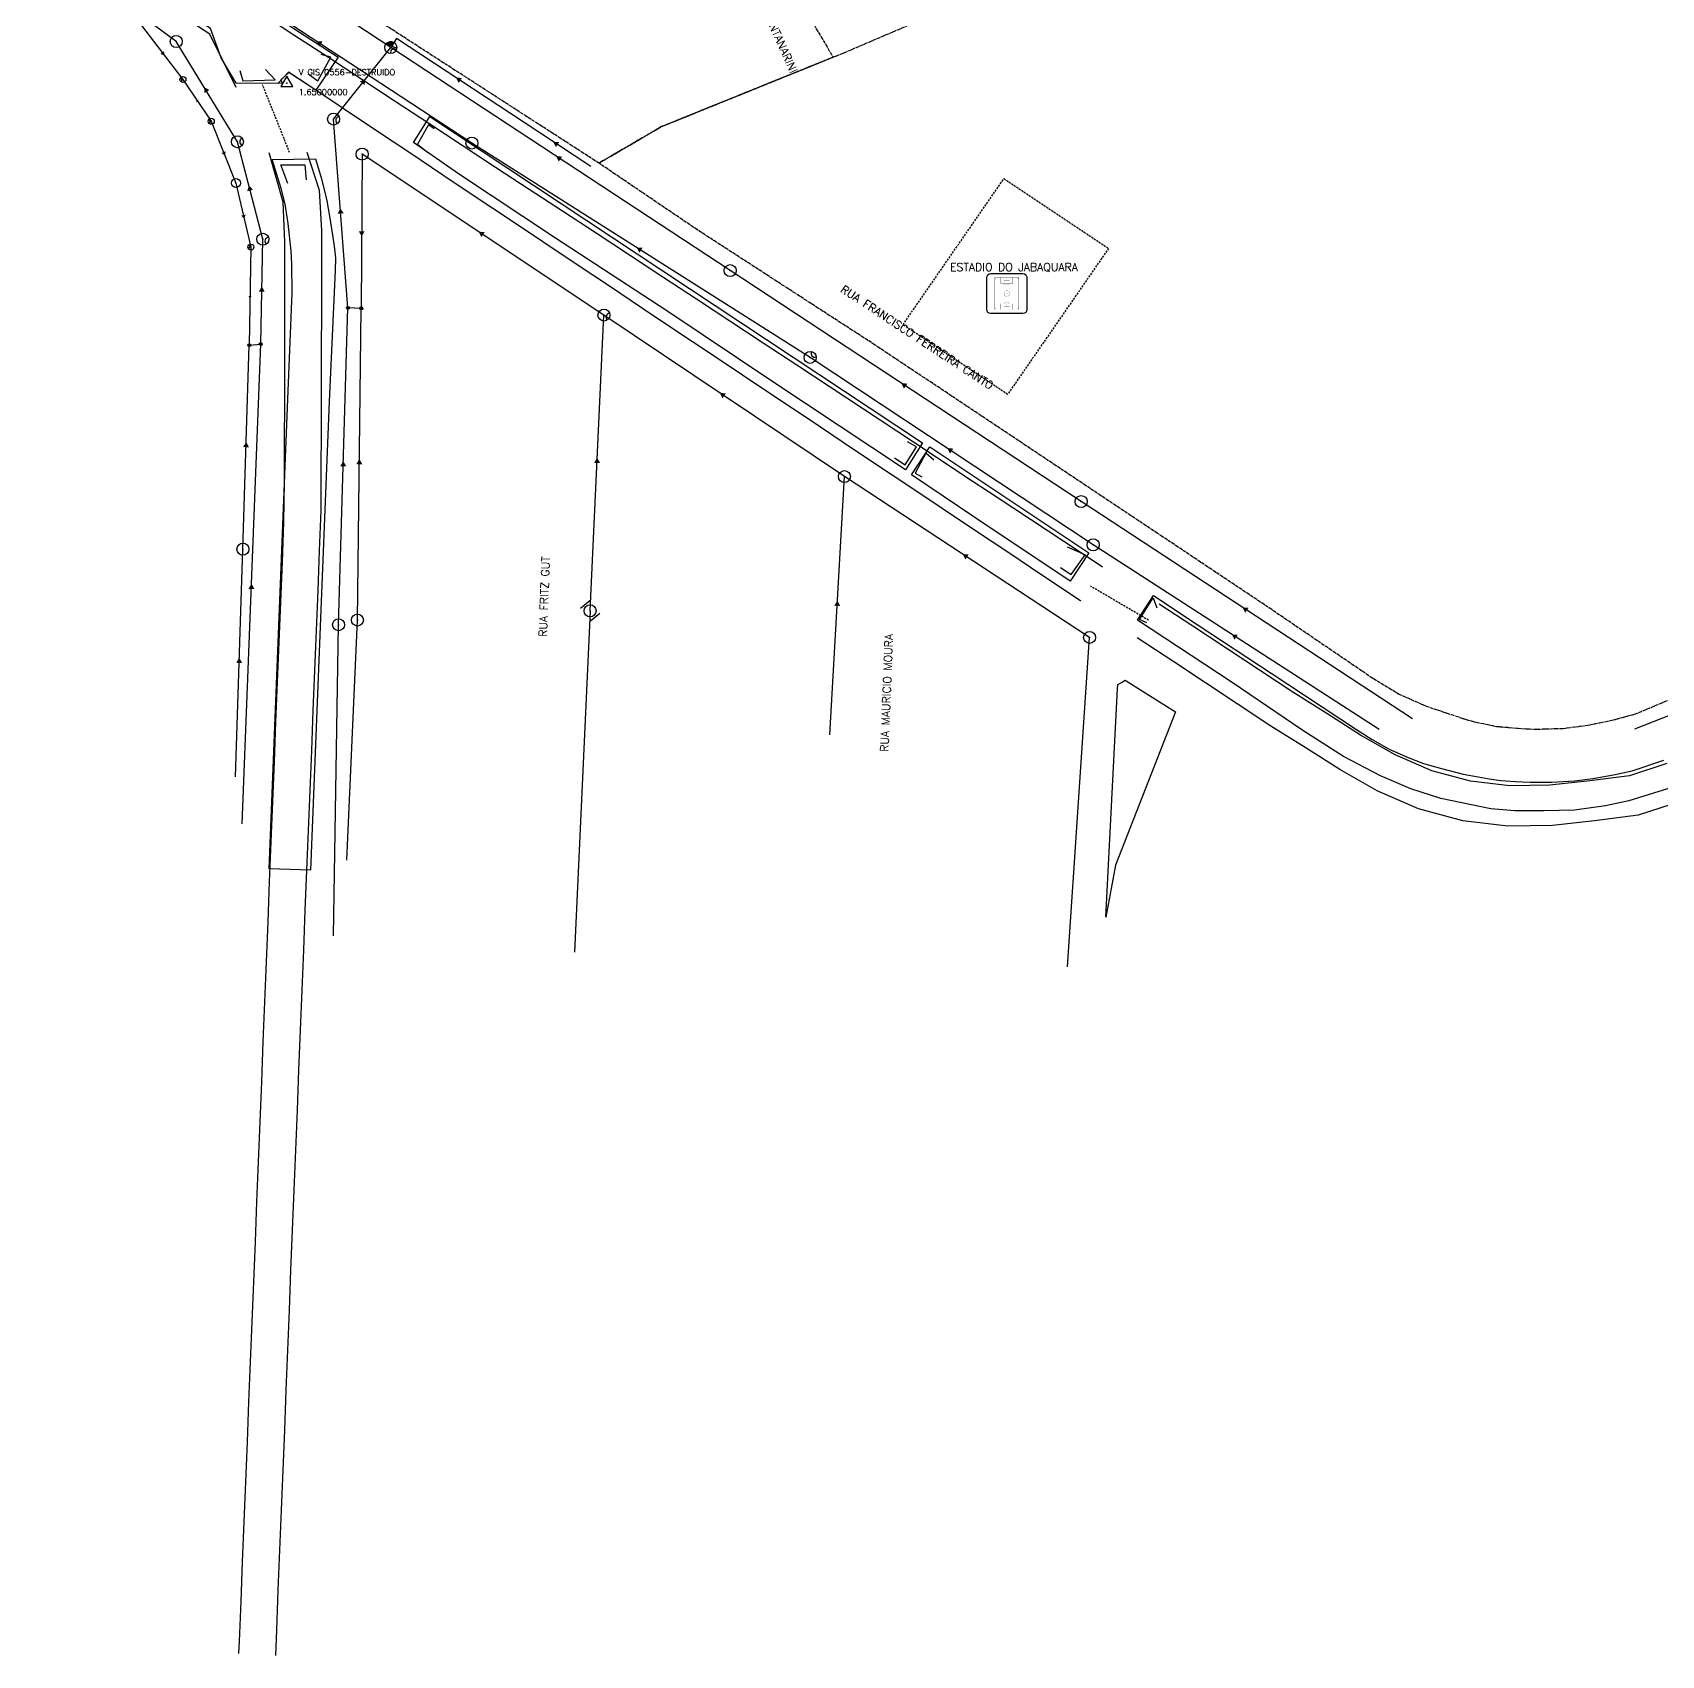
# Model space of a CAD drawing. Extents: x -289 to 361868, y -200 to 7352041.
# Drawn here: x 360816.6 to 361223.6, y 7350764.5 to 7351170 of the extents above; entities that cross this region are included whole.
import ezdxf
from ezdxf.enums import TextEntityAlignment as Align

# ---------------------------------------------------------------- set-up
doc = ezdxf.new("R2010")
doc.units = 0
doc.linetypes.add('CENTER2', pattern=[1.125, 0.75, -0.125, 0.125, -0.125])
doc.linetypes.add('DASHED', pattern=[0.75, 0.5, -0.25])
for name, color, linetype in [('ATRIBUTO', 7, 'Continuous'), ('EDIF-NAOPRO', 4, 'DASHED'), ('EIXO-RIO-INV', 9, 'DASHED'), ('ESGOTO', 7, 'Continuous'), ('JARDIM', 2, 'Continuous'), ('MARGEM', 130, 'Continuous'), ('PONTE', 3, 'Continuous'), ('PRACA', 2, 'Continuous'), ('QUADRA-INDEF', 7, 'CENTER2'), ('SIMBOLOS', 2, 'Continuous'), ('TXT-EDIF', 2, 'Continuous'), ('TXT-LOGRAD', 3, 'Continuous'), ('VERTICE', 3, 'Continuous')]:
    doc.layers.add(name, color=color, linetype=linetype)
doc.styles.add('SABESP', font='ROMANS.shx', dxfattribs={"height": 2})

# ---------------------------------------------------------------- blocks, each defined once
blk = doc.blocks.new('SBCE003')
at = {"layer": 'SIMBOLOS'}
blk.add_lwpolyline([(-4.999999997105669, -3.999999999586819), (-4.999999997105669, 4.000000000413177, -0.4142135623730951), (-3.999999997105669, 5.000000000413177), (4.000000002894324, 5.000000000413177, -0.4142135623730951), (5.000000002894324, 4.000000000413177), (5.000000002894324, -3.999999999586819, -0.4142135623730951), (4.000000002894324, -4.999999999586822), (-3.999999997105669, -4.999999999586822, -0.4142135623730951)], format="xyb", close=True, dxfattribs=at)
at = {"layer": 'SIMBOLOS', "const_width": 0.05}
for points in [[(-2.999999997105669, 3.700000000413174, 0.4142135623730951), (-2.69999999710567, 4.000000000413177, 0.4142135623730951)], [(0.0989261851881445, -0.6929744655354395, 3706804.822870251), (0.0989254374017872, -0.6929745722859333, 28.19736106433228)], [(-0.606217779754779, 2.500000000413172, 0.5773502691896251), (0.6062177855434321, 2.500000000413172, 0.5773502691896251)], [(2.700000002894324, 4.000000000413177, 0.4142135623730951), (3.000000002894327, 3.700000000413174, 0.4142135623730951)], [(-2.999999997105669, -3.699999999586823, -0.4142135623730951), (-2.69999999710567, -3.999999999586819, -0.4142135623730951)], [(-0.606217779754779, -2.499999999586823, -0.5773502691896251), (0.6062177855434321, -2.499999999586823, -0.5773502691896251)], [(2.700000002894324, -3.999999999586819, -0.4142135623730951), (3.000000002894327, -3.699999999586823, -0.4142135623730951)]]:
    blk.add_lwpolyline(points, format="xyb", dxfattribs=at)
blk.add_lwpolyline([(3.000000002894327, 4.000000000413177), (3.000000002894327, -3.999999999586819), (-2.999999997105669, -3.999999999586819), (-2.999999997105669, 4.000000000413177)], close=True, dxfattribs=at)
for points in [[(-2.999999997105669, 4.13177e-10), (3.000000002894327, 4.13177e-10)], [(-1.499999997105669, 4.000000000413177), (-1.499999997105669, 2.500000000413172), (1.500000002894323, 2.500000000413172), (1.500000002894323, 4.000000000413177)], [(-0.699999997105673, 4.000000000413177), (-0.699999997105673, 3.200000000413174), (0.7000000028943258, 3.200000000413174), (0.7000000028943258, 4.000000000413177)], [(-1.499999997105669, -3.999999999586819), (-1.499999997105669, -2.499999999586823), (1.500000002894323, -2.499999999586823), (1.500000002894323, -3.999999999586819)], [(-0.699999997105673, -3.999999999586819), (-0.699999997105673, -3.199999999586823), (0.7000000028943258, -3.199999999586823), (0.7000000028943258, -3.999999999586819)]]:
    blk.add_lwpolyline(points, dxfattribs=at)
at = {"layer": 'SIMBOLOS', "const_width": 0.1}
for points in [[(-0.024999997105672, 2.850000000413176, -1), (0.0250000028943251, 2.850000000413176, -1)], [(-0.0249999999999986, 0, -1), (0.0249999999999986, 0, -1)], [(-0.024999997105672, -2.849999999586818, 1), (0.0250000028943251, -2.849999999586818, 1)]]:
    blk.add_lwpolyline(points, format="xyb", close=True, dxfattribs=at)
at = {"layer": 'ATRIBUTO', "style": 'SABESP', "flags": 1}
for tag, p in [('CODIGO', (0, 0.4000000000000006)), ('NOME', (0, 0)), ('FONTE', (0, -0.4000000000000006))]:
    blk.add_attdef(tag, text='', height=0.25, dxfattribs=at).set_placement(p, align=Align.MIDDLE)
blk = doc.blocks.new('SBC030')
at = {"layer": 'VERTICE'}
blk.add_lwpolyline([(-1.5, -0.8660254037844382), (1.5, -0.8660254037844382), (0, 1.732050807568874)], close=True, dxfattribs=at)
blk.add_point((0, 0), dxfattribs=at)
at = {"layer": 'ATRIBUTO', "style": 'SABESP', "flags": 1}
for tag, p in [('COORDNORTE', (0, 0.4330127018922198)), ('COORDLESTE', (0, 0.8330127018922194)), ('FONTE', (0, 0.0330127018922196))]:
    blk.add_attdef(tag, text='', height=0.25, dxfattribs=at).set_placement(p, align=Align.MIDDLE)
at = {"layer": 'VERTICE', "style": 'SABESP'}
for tag, p in [('VERTICE', (2.5, 0.9834691925542212)), ('COTA', (2.5, -1.614607018799093))]:
    blk.add_attdef(tag, p, '', height=1.5, dxfattribs=at)
blk = doc.blocks.new('DGE001A')
at = {"color": 0}
blk.add_lwpolyline([(0, 0, 1.5, 0, 0), (1.299038105676658, 0, 0, 0, 0)], format="xyseb", dxfattribs=at)
blk = doc.blocks.new('DRE010C')
h = blk.add_hatch()
h.set_pattern_fill('ANSI31', color=0, scale=0.25, angle=41.54661001400643, style=0)
h.set_pattern_definition([(86.54661001400642, (0, 0), (-0.0311932540944212, 0.0018823918297943), [])])
edge = h.paths.add_edge_path()
edge.add_line((1.04110943854376, 1.079856998391494), (0.953175441988256, 1.158212664751375))
edge.add_line((0.953175441988256, 1.158212664751375), (0.859364801869897, 1.229427564888269))
edge.add_line((0.859364801869897, 1.229427564888269), (0.7602558919802141, 1.29306263526148))
edge.add_line((0.7602558919802141, 1.29306263526148), (0.6564597517057384, 1.348725544501342))
edge.add_line((0.6564597517057384, 1.348725544501342), (0.5486163187669748, 1.396073112262594))
edge.add_line((0.5486163187669748, 1.396073112262594), (0.4373904837895728, 1.434813425045335))
edge.add_line((0.4373904837895728, 1.434813425045335), (0.3234679910325165, 1.464707635938784))
edge.add_ellipse((1.138110730288299, 1.008567056673908), major_axis=(0.6601920253510574, 0.6601920253510574), ratio=1, start_angle=105.7543517157492, end_angle=247.3388683122633)
edge.add_line((1.492976847992223, 0.1449832106114622), (1.476999247025398, 0.2616738891949356))
edge.add_line((1.476999247025398, 0.2616738891949356), (1.451915454548573, 0.3767512612361163))
edge.add_line((1.451915454548573, 0.3767512612361163), (1.417880120483576, 0.4895058364692685))
edge.add_line((1.417880120483576, 0.4895058364692685), (1.37510308398281, 0.5992424454433781))
edge.add_line((1.37510308398281, 0.5992424454433781), (1.323848079701114, 0.7052845254729923))
edge.add_line((1.323848079701114, 0.7052845254729923), (1.264431111783899, 0.806978291872166))
edge.add_line((1.264431111783899, 0.806978291872166), (1.19721850559653, 0.9036967687544326))
edge.add_line((1.19721850559653, 0.9036967687544326), (1.12262464920662, 0.994843654547644))
edge.add_line((1.12262464920662, 0.994843654547644), (1.04110943854376, 1.079856998391494))
at = {"color": 0}
blk.add_arc((1.138110730288297, 1.008567056673907), 0.9336525160220276, 150.754351715749, 292.3388683122631, dxfattribs=at)
blk.add_point((0, 0), dxfattribs=at)
blk = doc.blocks.new('DRE010B')
at = {"color": 0}
blk.add_arc((0.4439427226049439, 1.454447799424696), 0.9336525160220276, 182.2339217065549, 323.8184383030692, dxfattribs=at)
blk.add_point((0, 0), dxfattribs=at)
blk = doc.blocks.new('DRE010A')
at = {"color": 0}
blk.add_line((-2.491882466820244, -0.2013002025678354), (-0.5044788962445464, -2.448571224866427), dxfattribs=at)
blk.add_point((0, 0), dxfattribs=at)
blk = doc.blocks.new('DGE012A')
at = {"color": 0}
blk.add_circle((0, 0), 1.5, dxfattribs=at)
blk.add_point((0, 0), dxfattribs=at)

msp = doc.modelspace()

# ---------------------------------------------------------------- linework, layer by layer
at = {"layer": 'EDIF-NAOPRO'}
msp.add_lwpolyline([(361060.24266, 7351079.6081), (361034.10263, 7351097.0381), (361059.33265, 7351133.5281), (361085.47268, 7351116.0981), (361060.24266, 7351079.6081)], close=True, dxfattribs=at)
at = {"layer": 'EIXO-RIO-INV'}
for points in [[(360880.83243, 7351140.0281), (360874.09242, 7351156.9381)], [(361095.47271, 7351023.168), (361080.92269, 7351031.708)]]:
    msp.add_lwpolyline(points, dxfattribs=at)
at = {"layer": 'ESGOTO', "color": 3}
for points in [[(360906.10246, 7351166.2881), (360861.4224, 7351195.7982)], [(360926.38249, 7351142.4181), (360850.90239, 7351191.9481)], [(360852.4924, 7351167.7981), (360827.35236, 7351186.4281)], [(360843.81238, 7351171.7681), (360854.1824, 7351158.2981)], [(360867.78242, 7351142.7581), (360852.4924, 7351167.7981)], [(360907.55246, 7351168.5681), (360906.10246, 7351166.2881)], [(360939.4425, 7351147.5381), (360907.55246, 7351168.5681)], [(360891.81245, 7351148.4181), (360906.10246, 7351166.2881)], [(360990.92257, 7351110.5381), (360906.10246, 7351166.2881)], [(360854.1824, 7351158.2981), (360861.24241, 7351147.8581)], [(360861.24241, 7351147.8581), (360867.40242, 7351132.4181)], [(360895.38246, 7351101.238), (360891.81245, 7351148.4181)], [(360956.13252, 7351136.5281), (360939.4425, 7351147.5381)], [(360874.13243, 7351118.3781), (360867.78242, 7351142.7581)], [(361010.9026, 7351088.8681), (360926.38249, 7351142.4181)], [(360898.96246, 7351139.6581), (360898.72246, 7351101.108)], [(360959.37254, 7351099.4381), (360898.96246, 7351139.6581)], [(360867.40242, 7351132.4181), (360871.15243, 7351116.4181)], [(360873.60243, 7351092.178), (360874.13243, 7351118.3781)], [(360871.15243, 7351116.4181), (360870.72243, 7351091.908)], [(361078.63269, 7351052.828), (360990.92257, 7351110.5381)], [(360893.06247, 7351022.0479), (360895.38246, 7351101.238)], [(360898.72246, 7351101.108), (360895.38246, 7351101.238)], [(360897.76248, 7351023.218), (360898.72246, 7351101.108)], [(360955.91255, 7351025.518), (360959.37254, 7351099.4381)], [(361019.47262, 7351059.068), (360959.37254, 7351099.4381)], [(360869.01245, 7350972.3279), (360873.60243, 7351092.178)], [(360869.17244, 7351040.928), (360870.72243, 7351091.908)], [(360870.72243, 7351091.908), (360873.60243, 7351092.178)], [(361081.63269, 7351042.008), (361010.9026, 7351088.8681)], [(361015.85262, 7350994.5079), (361019.47262, 7351059.068)], [(361080.7427, 7351018.888), (361019.47262, 7351059.068)], [(361161.4028, 7350998.508), (361078.63269, 7351052.828)], [(360867.28245, 7350984.0779), (360869.17244, 7351040.928)], [(361153.07279, 7350995.848), (361081.63269, 7351042.008)], [(360955.91255, 7351025.518), (360952.01256, 7350940.2279)], [(360891.76248, 7350944.2679), (360893.06247, 7351022.0479)], [(360895.11248, 7350963.2479), (360897.76248, 7351023.218)], [(361075.2027, 7350936.5479), (361080.7427, 7351018.888)], [(361235.53288, 7351003.288), (361216.91286, 7350995.988)]]:
    msp.add_lwpolyline(points, dxfattribs=at)
at = {"layer": 'JARDIM'}
for points in [[(360838.06237, 7351185.8081), (360844.43238, 7351195.3581), (360892.93244, 7351163.8781), (360887.35244, 7351155.6681), (360880.64243, 7351160.0381), (360878.61243, 7351158.1981), (360879.08243, 7351157.3281), (360867.44241, 7351157.4181), (360863.70241, 7351163.7181), (360861.0424, 7351171.0581), (360838.06237, 7351185.8081)], [(361038.99264, 7351067.518), (361034.69263, 7351060.718), (361001.33259, 7351082.898), (360975.06255, 7351100.5281), (360947.26252, 7351118.6581), (360923.05249, 7351134.6881), (360911.82247, 7351142.5581), (360915.88247, 7351149.0481), (361038.99264, 7351067.518)], [(360876.50243, 7351138.2981), (360887.32244, 7351138.4481), (360888.70244, 7351133.7681), (360889.42245, 7351130.8081), (360890.13245, 7351127.9681), (360890.76245, 7351124.1081), (360891.62245, 7351118.9081), (360891.96245, 7351116.6581), (360892.30245, 7351113.6281), (360892.19245, 7351110.5981), (360890.69246, 7351077.838), (360888.63247, 7351025.758), (360886.08247, 7350960.6879), (360875.75246, 7350961.0579), (360880.47245, 7351080.528), (360881.48244, 7351104.978), (360881.40244, 7351112.1681), (360881.25244, 7351115.4981), (360880.47244, 7351122.3481), (360879.72244, 7351127.1081), (360878.75243, 7351131.0381), (360876.50243, 7351138.2981)], [(361080.53269, 7351040.048), (361075.85269, 7351032.928), (361052.04266, 7351048.838), (361036.24263, 7351059.508), (361040.81264, 7351066.478), (361080.53269, 7351040.048)]]:
    msp.add_lwpolyline(points, close=True, dxfattribs=at)
msp.add_lwpolyline([(361227.79288, 7350981.898), (361215.52286, 7350978.018), (361209.65286, 7350976.768), (361201.88285, 7350975.738), (361194.27284, 7350975.518), (361187.00283, 7350975.5179), (361180.98282, 7350976.0479), (361168.53281, 7350978.6379), (361160.9828, 7350981.048), (361153.40279, 7350984.288), (361144.16278, 7350989.098), (361133.99276, 7350995.648), (361116.33274, 7351007.598), (361092.72271, 7351023.228), (361096.71271, 7351029.338), (361107.88273, 7351021.948), (361126.10275, 7351009.938), (361147.41278, 7350995.868), (361151.37278, 7350993.338), (361155.58279, 7350990.938), (361160.3328, 7350988.848), (361164.1328, 7350987.408), (361168.63281, 7350986.128), (361174.12281, 7350984.728), (361177.80282, 7350984.008), (361180.54282, 7350983.538), (361183.48283, 7350983.138), (361187.13283, 7350982.858), (361190.84283, 7350982.698), (361196.27284, 7350982.698), (361201.92285, 7350983.008), (361206.50285, 7350983.598), (361211.62286, 7350984.508), (361216.30286, 7350985.568), (361224.22287, 7350988.218)], dxfattribs=at)
at = {"layer": 'MARGEM'}
for points in [[(360867.46242, 7351156.3281), (360860.8724, 7351169.6281), (360859.2324, 7351170.7181), (360850.85239, 7351176.1781), (360842.47238, 7351181.6381), (360834.10237, 7351187.0881), (360825.72236, 7351192.5481), (360817.34235, 7351198.0081), (360808.96234, 7351203.4682), (360800.58233, 7351208.9282), (360792.20231, 7351214.3882)], [(361083.9927, 7351036.418), (361082.63269, 7351037.318), (361074.29268, 7351042.828), (361065.94267, 7351048.348), (361057.60266, 7351053.858), (361049.26265, 7351059.378), (361040.92264, 7351064.888), (361032.58263, 7351070.398), (361024.23262, 7351075.918), (361015.89261, 7351081.428), (361007.5526, 7351086.948), (360999.19258, 7351092.4281), (360990.83257, 7351097.9181), (360982.47256, 7351103.4081), (360974.11255, 7351108.8881), (360965.75254, 7351114.3781), (360957.39253, 7351119.8681), (360949.03252, 7351125.3581), (360940.67251, 7351130.8381), (360932.3125, 7351136.3281), (360923.95249, 7351141.8181), (360915.59247, 7351147.3081), (360907.23246, 7351152.7881), (360898.87245, 7351158.2781), (360890.51244, 7351163.7681), (360882.14243, 7351169.2381), (360873.76242, 7351174.6981)], [(361078.50269, 7351028.108), (361078.43269, 7351028.008), (361068.83268, 7351034.418), (361060.51267, 7351039.978), (361052.19266, 7351045.528), (361043.88265, 7351051.088), (361035.56263, 7351056.638), (361027.25262, 7351062.198), (361018.93261, 7351067.748), (361010.6226, 7351073.298), (361002.30259, 7351078.858), (360993.98258, 7351084.408), (360985.67257, 7351089.958), (360977.35256, 7351095.5181), (360969.04255, 7351101.0681), (360960.72254, 7351106.6281), (360952.41252, 7351112.1781), (360944.09251, 7351117.7281), (360935.7825, 7351123.2881), (360927.46249, 7351128.8381), (360919.15248, 7351134.3981), (360910.83247, 7351139.9481), (360902.51246, 7351145.4981), (360894.20245, 7351151.0581), (360885.88244, 7351156.6081), (360880.58243, 7351160.1481), (360877.91243, 7351157.2981)], [(360868.17249, 7350764.9376), (360868.29249, 7350767.9176), (360868.69249, 7350777.9177), (360869.08249, 7350787.9077), (360869.48249, 7350797.8977), (360869.88248, 7350807.8877), (360870.27248, 7350817.8777), (360870.67248, 7350827.8777), (360871.07248, 7350837.8677), (360871.46248, 7350847.8577), (360871.86248, 7350857.8477), (360872.26248, 7350867.8478), (360872.66247, 7350877.8378), (360873.05247, 7350887.8278), (360873.45247, 7350897.8178), (360873.85247, 7350907.8078), (360874.24247, 7350917.8078), (360874.64247, 7350927.7978), (360875.04247, 7350937.7878), (360875.44246, 7350947.7779), (360875.83246, 7350957.7679), (360876.23246, 7350967.7679), (360876.63246, 7350977.7579), (360877.02246, 7350987.7479), (360877.42246, 7350997.7379), (360877.82246, 7351007.7279), (360878.21245, 7351017.7279), (360878.61245, 7351027.718), (360879.01245, 7351037.708), (360879.41245, 7351047.698), (360879.55245, 7351057.698), (360879.57245, 7351067.698), (360879.59244, 7351077.698), (360879.62244, 7351087.698), (360879.64244, 7351097.698), (360879.67244, 7351107.698), (360879.67244, 7351117.6981), (360879.24243, 7351127.6881), (360875.71243, 7351139.9581)], [(360877.3525, 7350764.4776), (360877.6025, 7350770.8176), (360878.0025, 7350780.8077), (360878.3925, 7350790.8077), (360878.7925, 7350800.7977), (360879.19249, 7350810.7877), (360879.59249, 7350820.7777), (360879.98249, 7350830.7677), (360880.38249, 7350840.7677), (360880.78249, 7350850.7577), (360881.17249, 7350860.7478), (360881.57249, 7350870.7378), (360881.97248, 7350880.7278), (360882.37248, 7350890.7278), (360882.76248, 7350900.7178), (360883.16248, 7350910.7078), (360883.56248, 7350920.6978), (360883.95248, 7350930.6878), (360884.35248, 7350940.6879), (360884.75247, 7350950.6779), (360885.14247, 7350960.6679), (360885.54247, 7350970.6579), (360885.94247, 7350980.6579), (360886.34247, 7350990.6479), (360886.73247, 7351000.6379), (360887.13247, 7351010.6279), (360887.53246, 7351020.6179), (360887.92246, 7351030.618), (360888.32246, 7351040.608), (360888.72246, 7351050.598), (360888.74246, 7351060.598), (360888.77246, 7351070.598), (360888.79245, 7351080.598), (360888.82245, 7351090.598), (360888.84245, 7351100.598), (360888.86245, 7351110.5981), (360888.86245, 7351120.5981), (360888.28244, 7351130.5781), (360885.19244, 7351140.0881)], [(361225.01287, 7350987.358), (361215.63286, 7350984.318), (361205.70285, 7350983.068), (361195.77284, 7350981.948), (361185.78283, 7350981.828), (361175.92282, 7350982.988), (361166.2628, 7350985.558), (361157.09279, 7350989.548), (361148.43278, 7350994.488), (361139.98277, 7350999.838), (361131.54276, 7351005.198), (361123.19275, 7351010.698), (361114.84274, 7351016.208), (361106.49273, 7351021.708), (361098.14271, 7351027.218)], [(361228.92288, 7350978.028), (361217.83287, 7350974.438), (361206.90286, 7350973.058), (361196.40284, 7350971.8779), (361185.24283, 7350971.7379), (361174.02282, 7350973.0679), (361162.9428, 7350976.0079), (361152.57279, 7350980.5179), (361143.24278, 7350985.858), (361134.59277, 7350991.328), (361126.06275, 7350996.728), (361117.64274, 7351002.288), (361101.74272, 7351012.768), (361092.59271, 7351018.798)]]:
    msp.add_lwpolyline(points, dxfattribs=at)
at = {"layer": 'PONTE'}
for points in [[(360885.47244, 7351159.7081), (360887.89244, 7351157.9281), (360891.12244, 7351163.9081), (360888.70244, 7351164.5481)], [(360868.36242, 7351160.5181), (360869.17242, 7351157.9281), (360877.24243, 7351158.2581), (360874.82242, 7351160.8381)], [(360916.96248, 7351145.9981), (360915.50247, 7351146.9981), (360912.81247, 7351142.1781), (360915.27248, 7351140.1681)], [(360880.35244, 7351132.2781), (360878.61243, 7351136.9881), (360884.66244, 7351136.9881), (360884.93244, 7351133.2181)], [(361031.96263, 7351063.718), (361034.65263, 7351062.038), (361037.45264, 7351066.518), (361035.21263, 7351067.758)], [(361041.82264, 7351063.158), (361039.81264, 7351064.948), (361037.12264, 7351059.908), (361038.80264, 7351059.008)], [(361073.43268, 7351036.368), (361076.12269, 7351034.578), (361079.60269, 7351039.508), (361075.23268, 7351041.418)], [(361095.02271, 7351022.488), (361093.16271, 7351023.368), (361096.63271, 7351028.748), (361097.52271, 7351026.278)]]:
    msp.add_lwpolyline(points, dxfattribs=at)
at = {"layer": 'PRACA'}
msp.add_lwpolyline([(361084.80271, 7350948.9579), (361087.74271, 7351006.008), (361087.74271, 7351006.008), (361087.79001, 7351007.0959), (361088.71699, 7351007.6322), (361089.64397, 7351008.1686), (361090.54271, 7351007.628), (361090.54271, 7351007.628), (361102.18272, 7351000.318), (361087.21271, 7350961.9379), (361084.80271, 7350948.9579)], close=True, dxfattribs=at)
at = {"layer": 'QUADRA-INDEF'}
msp.add_lwpolyline([(360958.11253, 7351137.3981), (360873.45242, 7351192.0782), (360902.42244, 7351226.7282), (360902.42244, 7351226.7282), (360905.24635, 7351230.1872), (360909.62936, 7351233.0462), (360914.01237, 7351235.9051), (360919.56246, 7351237.9082), (360919.56246, 7351237.9082), (360993.54255, 7351263.2483), (360993.54255, 7351263.2483), (360995.31039, 7351263.8519), (360997.03107, 7351263.1864), (360998.75175, 7351262.5209), (360999.59255, 7351260.9083), (360999.59255, 7351260.9083), (361017.85258, 7351218.2282), (360991.68255, 7351207.2082), (360996.96256, 7351197.1082), (361016.65259, 7351163.8781), (360973.76254, 7351146.5281), (360958.11253, 7351137.3981)], close=True, dxfattribs=at)
msp.add_lwpolyline([(361226.83287, 7351003.778), (361217.05286, 7350999.668), (361211.21286, 7350998.088), (361205.21285, 7350996.858), (361199.05284, 7350996.068), (361192.57283, 7350995.878), (361189.70283, 7350995.938), (361182.43282, 7350996.568), (361177.23282, 7350997.648), (361175.14281, 7350998.198), (361164.9428, 7351001.608), (361158.10279, 7351004.648), (361151.48278, 7351008.648), (361126.23275, 7351025.818), (361097.64271, 7351044.928), (361027.14262, 7351091.9381), (360982.74256, 7351120.7081), (360958.11253, 7351137.3981), (360958.11253, 7351137.3981), (360973.76254, 7351146.5281), (361019.41259, 7351164.9981), (361042.83262, 7351175.0282)], dxfattribs=at)

# ---------------------------------------------------------------- block references
at = {"layer": 'ESGOTO', "color": 2}
for name, p, rotation in [('DGE012A', (360852.4924, 7351167.7981), 121.40920498), ('DGE001A', (360888.64244, 7351167.1881), 146.72781466), ('DGE012A', (360906.10246, 7351166.2881), 146.55626758), ('DRE010C', (360906.10246, 7351166.2881), 57.545082174), ('DRE010B', (360906.10246, 7351166.2881), 231.35193384), ('DRE010B', (360906.10246, 7351166.2881), 326.684122424), ('DGE001A', (360898.96245, 7351157.3581), 51.35822848899999), ('DGE001A', (360923.49248, 7351158.0581), 146.59697554), ('DGE001A', (360860.14241, 7351155.2781), 121.40920498), ('DGE012A', (360891.81245, 7351148.4181), 94.327204506), ('DRE010B', (360891.81245, 7351148.4181), 274.327201954), ('DGE012A', (360867.78242, 7351142.7581), 124.38201747), ('DRE010B', (360867.78242, 7351142.7581), 284.598878434), ('DGE012A', (360926.38249, 7351142.4181), 147.6425682), ('DGE001A', (360947.78251, 7351142.0381), 146.58810993), ('DGE012A', (360898.96246, 7351139.6581), 269.643308514), ('DGE001A', (360948.51252, 7351138.4081), 146.68314519), ('DGE001A', (360870.96242, 7351130.5681), 104.59888006), ('DGE001A', (360893.60245, 7351124.8281), 94.32931503299999), ('DGE012A', (360874.13243, 7351118.3781), 90.52484504799999), ('DRE010B', (360874.13243, 7351118.3781), 268.841131983), ('DGE001A', (360898.84246, 7351120.3881), 269.648021342), ('DGE001A', (360929.1625, 7351119.5481), 146.34637588), ('DGE001A', (360968.64254, 7351115.6381), 147.64056014), ('DGE012A', (360990.92257, 7351110.5381), 146.65654843), ('DGE001A', (360873.87243, 7351105.278), 88.84113513799998), ('DGE012A', (360959.37254, 7351099.4381), 146.11020161), ('DRE010B', (360959.37254, 7351099.4381), 267.320102691), ('DGE012A', (361010.9026, 7351088.8681), 147.6425682), ('DRE010B', (361010.9026, 7351088.8681), 326.474764202), ('DGE001A', (361034.78263, 7351081.678), 146.65806474), ('DGE001A', (360989.42258, 7351079.248), 146.11062507), ('DGE001A', (360869.94244, 7351066.418), 88.25608845000001), ('DGE001A', (361046.27265, 7351065.438), 146.48102623), ('DGE001A', (360894.22246, 7351061.648), 88.32191781799999), ('DGE001A', (360898.24247, 7351062.168), 89.29303411200002), ('DGE001A', (360957.64254, 7351062.478), 87.32369250100001), ('DGE012A', (361019.47262, 7351059.068), 146.11020159), ('DGE012A', (361078.63269, 7351052.828), 146.72405801), ('DGE012A', (360869.17244, 7351040.928), 88.258519995), ('DGE001A', (361050.11266, 7351038.978), 146.7468845), ('DGE012A', (361081.63269, 7351042.008), 147.13202522), ('DGE001A', (360871.28244, 7351030.998), 87.829092348), ('DGE001A', (361017.66262, 7351026.788), 86.792242307), ('DGE012A', (360897.76248, 7351023.218), 87.46982439899999), ('DRE010A', (360955.91255, 7351025.518), 267.381907817), ('DGE012A', (360955.91255, 7351025.518), 87.32009981899998), ('DRE010A', (360955.91255, 7351025.518), 87.32010269100002), ('DGE001A', (361120.02274, 7351025.668), 146.72506891), ('DGE012A', (360893.06247, 7351022.0479), 89.042468615), ('DGE012A', (361080.7427, 7351018.888), 146.74371531), ('DGE001A', (361117.35274, 7351018.928), 147.12941609), ('DGE001A', (360868.22244, 7351012.5079), 88.103734253)]:
    msp.add_blockref(name, p, dxfattribs=dict(at, rotation=rotation))
for name, p, xscale, yscale, rotation in [('DGE001A', (360906.82246, 7351167.4281), 0.25, 0.25, 237.54508737), ('DGE001A', (360848.99239, 7351165.0381), 0.7500000000000001, 0.7500000000000001, 307.567984955), ('DGE012A', (360854.1824, 7351158.2981), 0.5, 0.5, 304.068346294), ('DRE010B', (360854.1824, 7351158.2981), 0.4999999999999998, 0.4999999999999998, 127.59120824), ('DGE001A', (360857.7124, 7351153.0781), 0.5, 0.5, 304.065866935), ('DGE012A', (360861.24241, 7351147.8581), 0.4999999999999998, 0.4999999999999998, 304.068346302), ('DRE010B', (360861.24241, 7351147.8581), 0.5, 0.5, 124.06834678), ('DGE001A', (360864.32241, 7351140.1381), 0.7499999999999999, 0.7499999999999999, 291.750219693), ('DGE012A', (360867.40242, 7351132.4181), 0.75, 0.75, 293.979962256), ('DGE001A', (360869.28242, 7351124.4181), 0.7500000000000001, 0.7500000000000001, 283.190619823), ('DGE012A', (360871.15243, 7351116.4181), 0.4999999999999998, 0.4999999999999998, 280.95626688), ('DRE010B', (360871.15243, 7351116.4181), 0.5, 0.5, 103.19062183), ('DGE001A', (360870.93243, 7351104.168), 0.5, 0.5, 271.005459954), ('DGE012A', (360895.38246, 7351101.238), 0.25, 0.25, 94.32720450399998), ('DGE012A', (360898.72246, 7351101.108), 0.25, 0.25, 269.643308519), ('DGE001A', (360897.05246, 7351101.178), 0.2499999999999999, 0.2499999999999999, 177.88222004), ('DGE012A', (360870.72243, 7351091.908), 0.25, 0.25, 5.355835824200001), ('DGE001A', (360872.16243, 7351092.048), 0.25, 0.25, 5.3921472137), ('DGE012A', (360873.60243, 7351092.178), 0.2499999999999999, 0.2499999999999999, 87.80677811700001)]:
    msp.add_blockref(name, p, dxfattribs=dict(at, xscale=xscale, yscale=yscale, rotation=rotation))
at = {"layer": 'SIMBOLOS'}
msp.add_blockref('SBCE003', (361060.05265, 7351104.7981), dxfattribs=at)
at = {"layer": 'VERTICE'}
ref = msp.add_blockref('SBC030', (360880.10243, 7351157.4081), dxfattribs=at)
ref.add_attrib('VERTICE', 'V GIS 0556-DESTRUIDO', dxfattribs={"height": 1.5, "style": 'SABESP'}).set_placement((360883.10243, 7351158.9081), align=Align.BOTTOM_LEFT)
ref.add_attrib('COTA', '1.65000000', dxfattribs={"height": 1.5, "style": 'SABESP'}).set_placement((360883.10243, 7351155.9081), align=Align.TOP_LEFT)

# ---------------------------------------------------------------- texts
at = {"layer": 'TXT-EDIF', "style": 'SABESP'}
msp.add_text('ESTADIO DO JABAQUARA', height=2, dxfattribs=at).set_placement((361061.83266, 7351111.4181), align=Align.MIDDLE_CENTER)
at = {"layer": 'TXT-LOGRAD', "style": 'SABESP'}
for s, rotation, p in [('RUA JUREMA CLEA F MONTANARINI', -65.803992039, (360997.42257, 7351181.1682)), ('RUA FRANCISCO FERREIRA CANTO', -33.319888994, (361037.63263, 7351093.8781)), ('RUA FRITZ GUT', 87.82571140700003, (360944.46253, 7351029.088)), ('RUA MAURICIO MOURA', 87.69720821600002, (361030.01264, 7351005.018))]:
    msp.add_text(s, height=2, rotation=rotation, dxfattribs=at).set_placement(p, align=Align.MIDDLE_CENTER)

doc.saveas('drawing.dxf')
